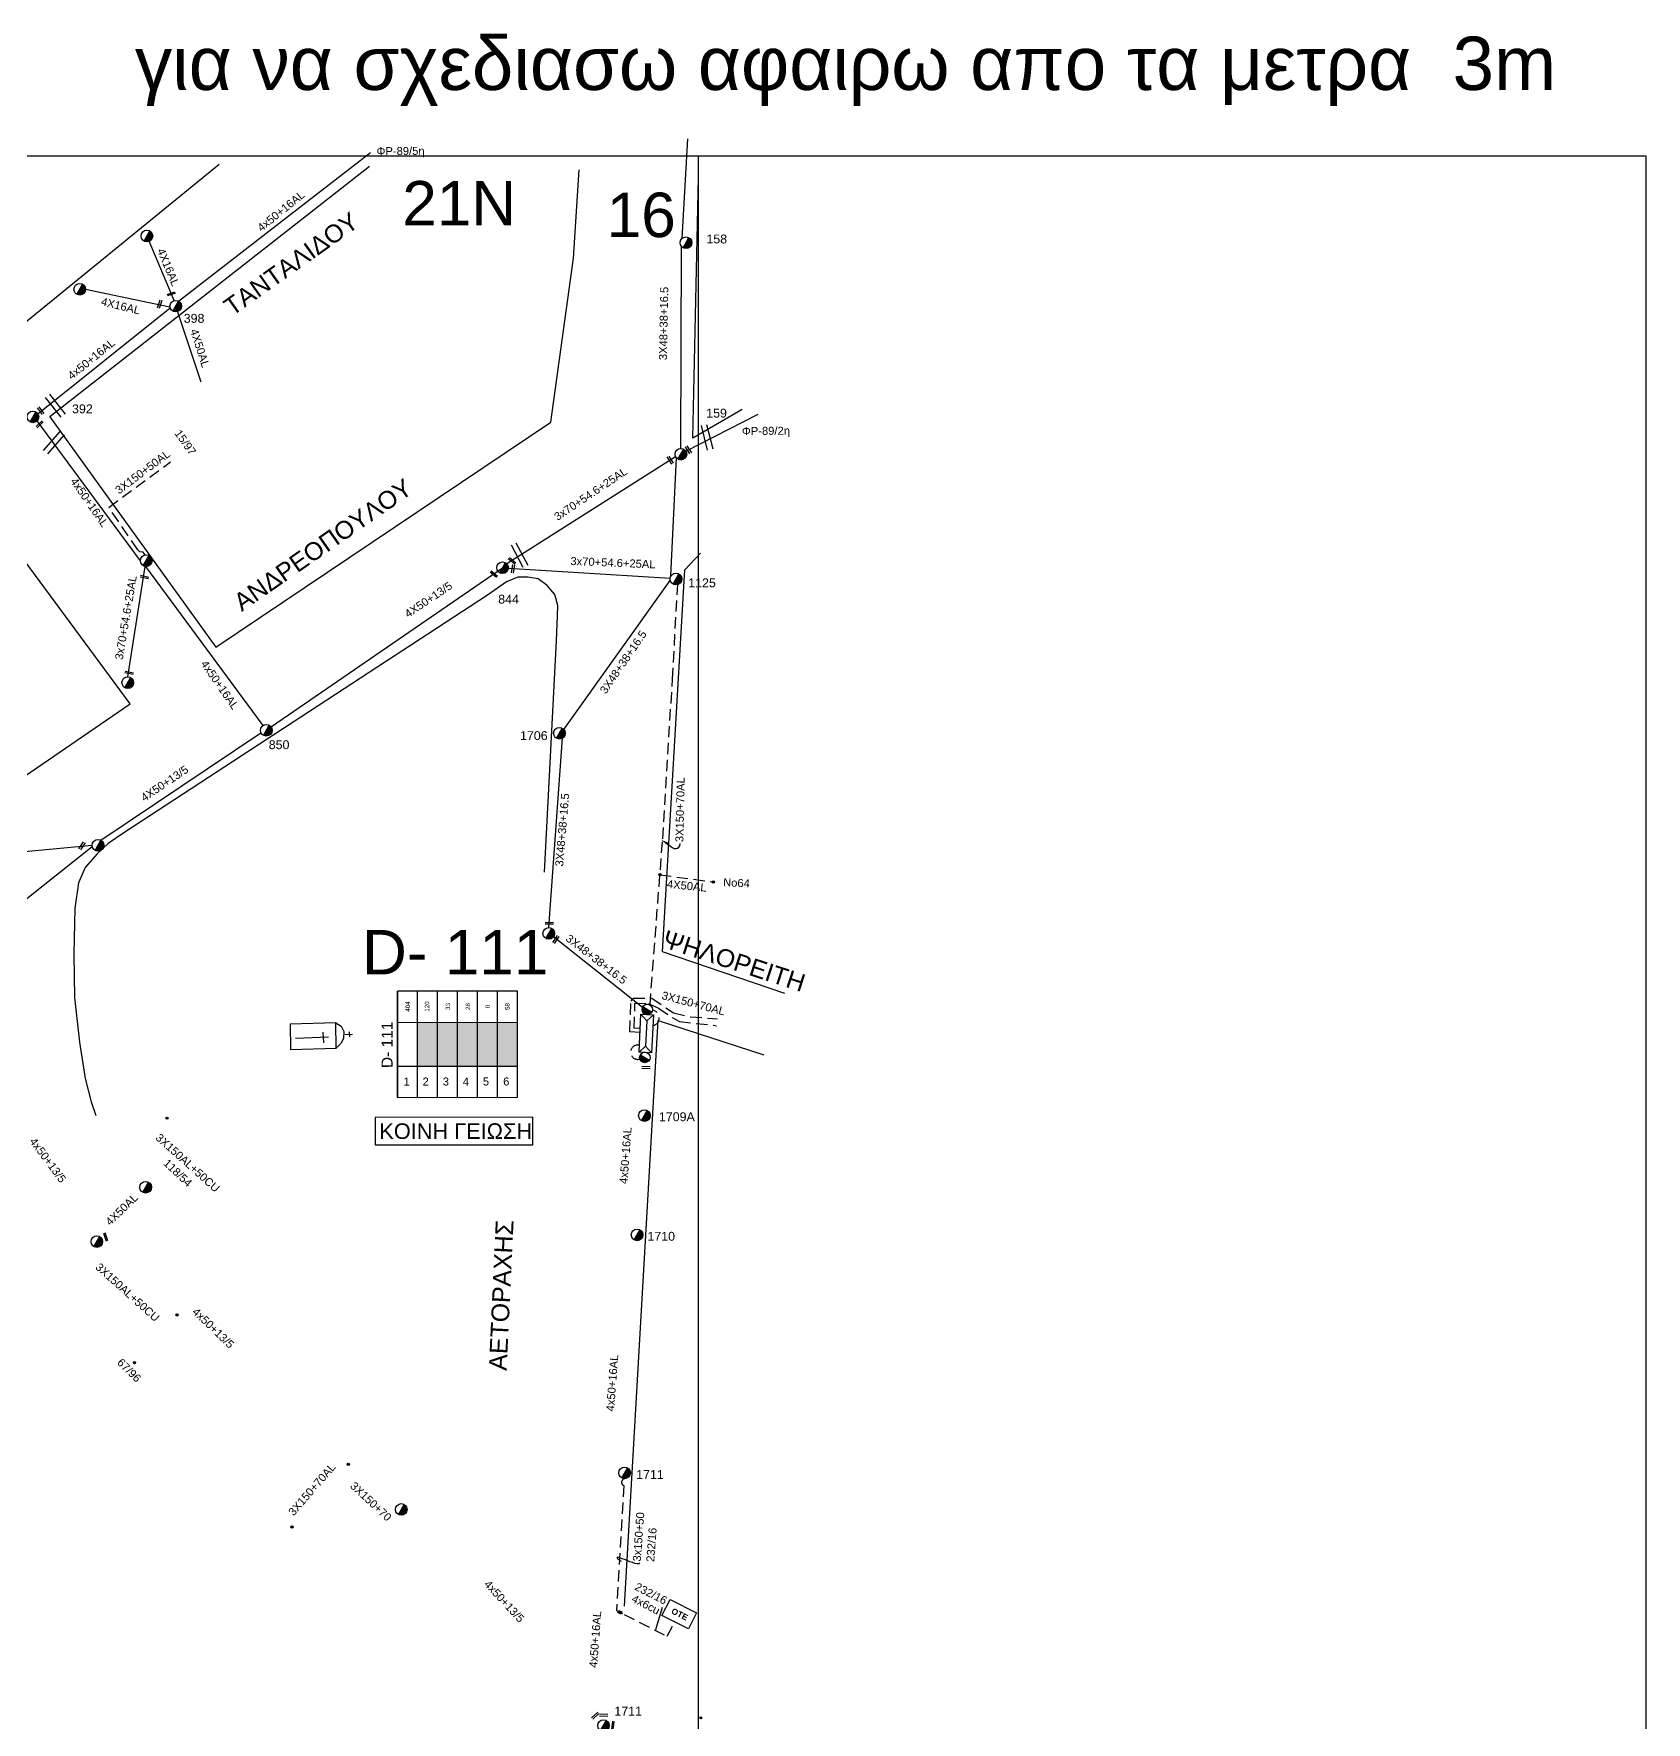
# Model space of a CAD drawing. Header units: millimetres. Extents: x 738 to 2138, y 37 to 533.
# Drawn here: x 1622.9 to 1804.3, y 343.5 to 533.4 of the extents above; entities that cross this region are included whole.
import ezdxf
from ezdxf.enums import TextEntityAlignment as Align

# ---------------------------------------------------------------- set-up
doc = ezdxf.new("R2010")
doc.units = ezdxf.units.MM
doc.linetypes.add('DASHED', pattern=[19.05, 12.7, -6.35])
for name, color, linetype in [('Link Box 2 Διευθύνσεων', 7, 'Continuous'), ('Pillar OTE', 7, 'Continuous'), ('text διευθύνσεων', 7, 'Continuous'), ('Άγνωστα', 7, 'Continuous'), ('Ασφαλειοκιβώτια Χ.Τ 6 αναχωρήσεων', 7, 'Continuous'), ('Γυμνά εναέρια ΧΤ (3Φ)   4x16AL', 7, 'Continuous'), ('Γυμνά εναέρια ΧΤ (3Φ)   4x50AL', 7, 'Continuous'), ('Γυμνά εναέρια ΧΤ και ΦΟΠ (3Φ)   4x50+16AL', 7, 'Continuous'), ('Επιγραφές - Σχήματα', 7, 'Continuous'), ('Καλώδια ΧΤ   3x150+50AL', 7, 'DASHED'), ('Καλώδια ΧΤ   3x150+70 AL', 7, 'DASHED'), ('Καλώδια ΧΤ   3x150AL+50CU', 7, 'DASHED'), ('Καλώδια ΧΤ   3x48+38+16.5', 7, 'DASHED'), ('Μηχανική τομή', 7, 'Continuous'), ('Στύλος ΦΜ', 7, 'Continuous'), ('Στύλος ΦΜ @ 1', 7, 'Continuous'), ('Συνδέσεις', 7, 'Continuous'), ('Συνεστραμμένα ΧΤ   3x70+54.6+25 AL', 7, 'SYN_LINE'), ('Τομή', 7, 'Continuous'), ('Υποσταθμός εναέριος 2 στύλων', 7, 'Continuous'), ('Υποσταθμός πόλεως', 7, 'Continuous'), ('Υπόβαθρο ΔΕΗ', 7, 'Continuous'), ('Υπόγεια καλώδια Παροχών ΧΤ   4x50AL', 7, 'DASHED'), ('Υπόγεια καλώδια Παροχών ΧΤ   4x6', 7, 'DASHED')]:
    doc.layers.add(name, color=color, linetype=linetype)
doc.styles.add('arial', font='arial.ttf')
doc.styles.get("Standard").update_dxf_attribs({"font": 'arial.ttf'})
doc.linetypes.add('SYN_LINE', pattern='A,0.5,-0.0001,["/\\/\\/\\/",Standard,S=0.1,R=0,X=0,Y=-0.05],-0.25', length=0.7501)
doc.dimstyles.new('ISO-25', dxfattribs={"dimtxt": 2.5, "dimasz": 2.5, "dimexe": 1.25, "dimexo": 0.625, "dimtad": 1, "dimtxsty": 'Standard', "dimcen": 2.5, "dimadec": 0, "dimazin": 0, "dimtfac": 1, "dimtmove": 0, "dimatfit": 3, "dimfxl": 1, "dimarcsym": 0})

# ---------------------------------------------------------------- blocks, each defined once
blk = doc.blocks.new('ΥΠΑΡΧΩΝ ΤΣΙΜΕΝΤΕΝΙΟΣ ΣΤΥΛΟΣ')
at = {"layer": 'Στύλος ΦΜ'}
blk.add_hatch(color=7, dxfattribs=at).paths.add_polyline_path([(-1.29, -2.28, 0.574793), (2.62, 0, 0.268822), (1.3, 2.27)])
blk.add_line((-1.29, -2.28), (1.3, 2.27), dxfattribs=at)
blk.add_circle((0, 0), 2.62, dxfattribs=at)
at = {"layer": 'Στύλος ΦΜ', "flags": 4}
for tag, p in [('ΑΡΙΘΜΟΣ', (-4.68, 8.05)), ('ΤΥΠΟΣ', (-4.91, 3.03))]:
    blk.add_attdef(tag, p, '', height=4, dxfattribs=at)
blk = doc.blocks.new('_ΣΥΝΔΕΣΗ')
at = {"layer": 'Συνδέσεις', "linetype": 'SYN_LINE', "ltscale": 40}
blk.add_hatch(color=256, dxfattribs=at).paths.add_polyline_path([(-116.75, 2339.64, 1), (-117.75, 2339.64, 1)])
at = {"layer": 'Συνδέσεις'}
blk.add_circle((-117.25, 2339.64), 0.5, dxfattribs=at)
blk = doc.blocks.new('ΜΗΧΑΝΙΚΗ ΤΟΜΗ')
at = {"layer": 'Μηχανική τομή', "ltscale": 40}
for p, q in [((-1.89, 0.78), (1.89, 0.78)), ((1.89, 0), (-1.89, 0))]:
    blk.add_line(p, q, dxfattribs=at)
blk = doc.blocks.new('ΑΣΦΑΛΕΙΟΚΙΒΩΤΙΟ ΥΠΟΣΤΑΘΜΟΥ 6 ΑΝΑΧΩΡΗΣΕΩΝ')
at = {"layer": 'Ασφαλειοκιβώτια Χ.Τ 6 αναχωρήσεων', "ltscale": 40}
for p, q in [((-23.91, 27), (23.91, 27)), ((-9.83, 27), (-9.83, -27)), ((9.83, 27), (9.83, -27)), ((-23.91, 18), (23.91, 18)), ((-23.91, 9), (23.91, 9)), ((-23.91, 0), (23.91, 0)), ((-23.91, -9), (23.91, -9)), ((-23.91, -18), (23.91, -18))]:
    blk.add_line(p, q, dxfattribs=at)
at = {"layer": 'Ασφαλειοκιβώτια Χ.Τ 6 αναχωρήσεων'}
blk.add_lwpolyline([(-23.91, -27), (23.91, -27), (23.91, 27), (-23.91, 27)], close=True, dxfattribs=at)
for s, p in [('1', (-18.59, 24.27)), ('2', (-18.59, 15.7)), ('3', (-18.59, 6.63)), ('4', (-18.59, -2.39)), ('5', (-18.59, -11.4)), ('6', (-18.59, -20.54))]:
    blk.add_text(s, height=3.6, rotation=270, dxfattribs=at).set_placement(p)
at = {"layer": 'Ασφαλειοκιβώτια Χ.Τ 6 αναχωρήσεων', "ltscale": 40}
for tag, height, p in [('ΟΝΟΜΑ', 5, (-0.27, 31.68)), ('ΚΕΙΜΕΝΟ 1', 2, (16.95, 22.41)), ('ΚΕΙΜΕΝΟ 2', 2, (16.95, 13.71)), ('ΚΕΙΜΕΝΟ 3', 2, (16.95, 4.31)), ('ΚΕΙΜΕΝΟ 4', 2, (16.95, -4.67)), ('ΚΕΙΜΕΝΟ 5', 2, (16.95, -13.51)), ('ΚΕΙΜΕΝΟ 6', 2, (16.95, -22.43)), ('ΣΧ', 2, (-0.21, -29.21))]:
    blk.add_attdef(tag, text='', height=height, dxfattribs=at).set_placement(p, align=Align.MIDDLE_CENTER)
blk = doc.blocks.new('ΤΟΜΗ')
at = {"layer": 'Τομή', "ltscale": 40}
for p, q in [((-5.68, 0), (5.68, 0)), ((5.68, -2.33), (-5.68, -2.33))]:
    blk.add_line(p, q, dxfattribs=at)
blk = doc.blocks.new('ΥΠΟΣΤΑΘΜΟΣ ΕΝΑΕΡΙΟΣ ΕΠΙ 2 ΣΤΥΛΩΝ')
at = {"layer": 'Υποσταθμός εναέριος 2 στύλων', "linetype": 'Continuous'}
for points in [[(-11.97, -2.11, 0.574793), (-8.45, -0.07, 0.268822), (-9.64, 1.98)], [(9.68, -2.15, 0.574793), (13.19, -0.1, 0.268822), (12.01, 1.95)]]:
    blk.add_hatch(color=256, dxfattribs=at).paths.add_polyline_path(points)
for p, q in [((-11.97, -2.11), (-9.64, 1.98)), ((9.68, -2.15), (12.01, 1.95))]:
    blk.add_line(p, q, dxfattribs=at)
for centre in [(-10.81, -0.07), (10.84, -0.1)]:
    blk.add_circle(centre, 2.36, dxfattribs=at)
at = {"layer": 'Υποσταθμός πόλεως', "linetype": 'Continuous', "ltscale": 40}
blk.add_lwpolyline([(-8.57, 2.82), (8.57, 2.82), (8.57, -2.82), (-8.57, -2.82)], close=True, dxfattribs=at)
for points in [[(-5.75, 0), (-8.57, 2.82)], [(-8.57, -2.82), (-5.75, 0)], [(-5.75, 0), (5.75, 0)], [(5.75, 0), (8.57, 2.82)], [(8.57, -2.82), (5.75, 0)]]:
    blk.add_lwpolyline(points, dxfattribs=at)
at = {"layer": 'Υποσταθμός εναέριος 2 στύλων', "ltscale": 40, "flags": 1}
for tag, p in [('ΜΕΤΑΣΧΗΜΑΤΙΣΜΟΣ', (14.09, 2.51)), ('ΙΣΧΥΣ', (14.07, -0.28)), ('ΑΡΙΘΜΟΣ', (14.19, -3))]:
    blk.add_attdef(tag, p, '', height=1.8, dxfattribs=at)
blk = doc.blocks.new('LINK BOX 2 ΑΝΑΧΩΡΗΣΕΩΝ')
at = {"layer": 'Link Box 2 Διευθύνσεων', "ltscale": 40}
blk.add_hatch(color=256, dxfattribs=at).paths.add_polyline_path([(-2, 1.3), (-2, -1.5), (1.9, -1.5), (1.9, 1.3)])
for p, q in [((-2, -0.1), (-4.3, -0.1)), ((4.1, -0.1), (1.9, -0.1))]:
    blk.add_line(p, q, dxfattribs=at)
blk.add_lwpolyline([(-2, -1.5), (-2, 1.3), (1.9, 1.3), (1.9, -1.5)], close=True, dxfattribs=at)
blk = doc.blocks.new('PILLAR ΟΤΕ')
at = {"layer": 'Pillar OTE', "ltscale": 40}
blk.add_lwpolyline([(-3.31, 2.02), (3.39, 2.02), (3.39, -1.99), (-3.31, -1.99)], close=True, dxfattribs=at)
at = {"layer": 'Pillar OTE', "insert": (-1.81, 0.71), "char_height": 1.3575, "width": 109.961, "attachment_point": 1}
blk.add_mtext('{\\fArial|b1|i0|c161|p34;OTE}', dxfattribs=at)

msp = doc.modelspace()

# ---------------------------------------------------------------- hatches: boundary and pattern name
at = {"layer": 'Ασφαλειοκιβώτια Χ.Τ 6 αναχωρήσεων'}
h = msp.add_hatch(color=5, dxfattribs=at)
h.dxf.hatch_style = 1
h.paths.add_polyline_path([(1668.33, 422.21), (1666.08, 422.21), (1666.08, 417.29), (1668.33, 417.29)])
h = msp.add_hatch(color=27, dxfattribs=at)
h.dxf.hatch_style = 1
h.paths.add_polyline_path([(1670.58, 422.21), (1668.33, 422.21), (1668.33, 417.29), (1670.58, 417.29)])
h = msp.add_hatch(color=62, dxfattribs=at)
h.dxf.hatch_style = 1
h.paths.add_polyline_path([(1672.83, 422.21), (1670.58, 422.21), (1670.58, 417.29), (1672.83, 417.29)])
h = msp.add_hatch(color=1, dxfattribs=at)
h.dxf.hatch_style = 1
h.paths.add_polyline_path([(1675.08, 422.21), (1672.83, 422.21), (1672.83, 417.29), (1675.08, 417.29)])
h = msp.add_hatch(color=2, dxfattribs=at)
h.dxf.hatch_style = 1
h.paths.add_polyline_path([(1677.33, 422.21), (1675.08, 422.21), (1675.08, 417.29), (1677.33, 417.3)])

# ---------------------------------------------------------------- linework, layer by layer
at = {"layer": 'Άγνωστα', "color": 27, "linetype": 'SYN_LINE', "ltscale": 10}
msp.add_lwpolyline([(1696.25, 486.47), (1704.38, 490.61)], dxfattribs=at)
at = {"layer": 'Άγνωστα', "color": 62, "ltscale": 0.1, "const_width": 0.0000003}
msp.add_lwpolyline([(1687.21, 343.07), (1687.3, 343.07), (1697.95, 343.96)], dxfattribs=at)
at = {"layer": 'Γυμνά εναέρια ΧΤ (3Φ)   4x16AL', "color": 6, "ltscale": 0.1}
for points in [[(1638.73, 503.41), (1635.92, 510.07)], [(1628.76, 504.67), (1638.24, 502.71)]]:
    msp.add_lwpolyline(points, dxfattribs=at)
at = {"layer": 'Γυμνά εναέρια ΧΤ (3Φ)   4x16AL', "color": 62, "ltscale": 0.1}
msp.add_lwpolyline([(1610.69, 440.36), (1629.49, 442.12)], dxfattribs=at)
at = {"layer": 'Γυμνά εναέρια ΧΤ (3Φ)   4x50AL', "color": 6, "linetype": 'SYN_LINE', "ltscale": 10}
msp.add_lwpolyline([(1639.1, 502.15), (1641.7, 494.27)], dxfattribs=at)
at = {"layer": 'Γυμνά εναέρια ΧΤ (3Φ)   4x50AL', "color": 62, "ltscale": 0.1}
for points in [[(1649.08, 455.06), (1675.65, 473.35)], [(1630.47, 442.69), (1648.48, 454.79)], [(1609.25, 425.89), (1629.51, 441.99)]]:
    msp.add_lwpolyline(points, dxfattribs=at)
at = {"layer": 'Γυμνά εναέρια ΧΤ (3Φ)   4x50AL', "color": 27, "ltscale": 0.1}
msp.add_lwpolyline([(1609.08, 424.76, 0, 0, 0), (1609.08, 424.76, 0.0000003, 0.0000003, 0), (1630.02, 398.2, 0, 0, 0)], format="xyseb", dxfattribs=at)
at = {"layer": 'Γυμνά εναέρια ΧΤ (3Φ)   4x50AL', "color": 27, "const_width": 0.0000003}
msp.add_lwpolyline([(1630.58, 397.89), (1632.74, 399.1), (1633.9, 400.48), (1634.76, 401.56), (1635.41, 403.55), (1635.41, 403.55)], dxfattribs=at)
at = {"layer": 'Γυμνά εναέρια ΧΤ (3Φ)   4x50AL', "color": 27, "ltscale": 0.1, "const_width": 0.0000003}
msp.add_lwpolyline([(1686.55, 343.57), (1686.55, 343.57), (1664.38, 368.29), (1664.38, 368.29), (1664.38, 368.29), (1664.38, 368.29), (1664.38, 368.29), (1664.38, 368.29), (1630.68, 397.53), (1630.68, 397.53), (1630.68, 397.53)], dxfattribs=at)
at = {"layer": 'Γυμνά εναέρια ΧΤ και ΦΟΠ (3Φ)   4x50+16AL', "color": 6}
for points in [[(1639.22, 503.34), (1650.52, 512.11), (1660.79, 520.07)], [(1623.38, 490.66), (1638.26, 502.6)]]:
    msp.add_lwpolyline(points, dxfattribs=at)
at = {"layer": 'Γυμνά εναέρια ΧΤ και ΦΟΠ (3Φ)   4x50+16AL', "color": 62}
for points in [[(1634.92, 474.14), (1623.31, 489.88)], [(1648.73, 455.61), (1635.52, 473.49)]]:
    msp.add_lwpolyline(points, dxfattribs=at)
at = {"layer": 'Γυμνά εναέρια ΧΤ και ΦΟΠ (3Φ)   4x50+16AL', "color": 27}
msp.add_lwpolyline([(1691.74, 417.67, 0.0000003, 0.0000003, 0), (1690.96, 411.87, 0.0000003, 0.0000003, 0), (1690.13, 398.34, 0.0000003, 0.0000003, 0), (1688.72, 371.49, 0.0000003, 0.0000003, 0), (1687.04, 343.75, 0.0000003, 0.0000003, 0), (1687.04, 343.75, 0, 0, 0)], format="xyseb", dxfattribs=at)
at = {"layer": 'Επιγραφές - Σχήματα'}
msp.add_lwpolyline([(747.16, 52.8), (1697.68, 43.15), (1697.68, 519.66), (747.16, 519.66)], close=True, dxfattribs=at)
at = {"layer": 'Επιγραφές - Σχήματα', "ltscale": 10}
msp.add_lwpolyline([(1697.59, 43.15), (1804.27, 43.98), (1804.27, 519.66), (1697.68, 519.66)], dxfattribs=at)
at = {"layer": 'Επιγραφές - Σχήματα'}
msp.add_lwpolyline([(1694.32, 442.23), (1694.52, 442.01), (1694.74, 441.86), (1694.95, 441.77), (1695.15, 441.75), (1695.32, 441.79), (1695.47, 441.9), (1695.57, 442.08), (1695.62, 442.33)], dxfattribs=at)
at = {"layer": 'Επιγραφές - Σχήματα', "color": 190, "ltscale": 0.1}
msp.add_lwpolyline([(1661.32, 408.43), (1679.07, 408.44), (1679.07, 411.53), (1661.31, 411.52)], close=True, dxfattribs=at)
at = {"layer": 'Επιγραφές - Σχήματα'}
msp.add_solid([(1694.24, 442.09), (1693.47, 442.75), (1694.41, 442.37)], dxfattribs=at)
at = {"layer": 'Καλώδια ΧΤ   3x150+50AL', "color": 62, "ltscale": 0.1}
msp.add_lwpolyline([(1635.47, 474.79), (1635.24, 475.1), (1634.86, 475.14), (1634.63, 475.37), (1631.36, 480.14), (1638.32, 485.25)], dxfattribs=at)
at = {"layer": 'Καλώδια ΧΤ   3x150+70 AL', "color": 62, "ltscale": 0.1}
msp.add_lwpolyline([(1692.23, 424.17), (1693.66, 442.86), (1694.76, 460.8), (1695.35, 471.46)], dxfattribs=at)
at = {"layer": 'Καλώδια ΧΤ   3x150+70 AL', "color": 1, "ltscale": 0.1}
msp.add_lwpolyline([(1691.11, 421.06), (1689.97, 421.15), (1690.1, 424.6), (1690.22, 424.79), (1690.36, 424.91), (1692.42, 424.91), (1694.87, 423.26), (1696.79, 422.83), (1699.83, 422.6)], dxfattribs=at)
at = {"layer": 'Καλώδια ΧΤ   3x150+70 AL', "color": 2, "ltscale": 0.1}
msp.add_lwpolyline([(1691.14, 421.5), (1690.44, 421.56), (1690.54, 424.35), (1692.05, 424.31), (1693.19, 423.81), (1694.74, 422.76), (1695.53, 422.31), (1699.7, 421.83)], dxfattribs=at)
at = {"layer": 'Καλώδια ΧΤ   3x150+70 AL', "color": 27, "ltscale": 0.1, "const_width": 0.0000003}
msp.add_lwpolyline([(1663.84, 367.91), (1658.3, 372.48), (1651.98, 365.44)], dxfattribs=at)
at = {"layer": 'Καλώδια ΧΤ   3x150AL+50CU', "color": 27, "ltscale": 0.1, "const_width": 0.0000003}
for points in [[(1635.26, 404.09), (1635.26, 404.16), (1632.59, 406.52), (1637.91, 411.43)], [(1630.39, 397), (1639.03, 389.3)], [(1639.03, 389.3), (1639.03, 389.3), (1634.26, 383.92)]]:
    msp.add_lwpolyline(points, dxfattribs=at)
at = {"layer": 'Καλώδια ΧΤ   3x150AL+50CU', "color": 27, "linetype": 'DASHED', "ltscale": 0.1}
msp.add_lwpolyline([(1689.45, 370.88, 0.789003), (1689.27, 370.09), (1688.47, 356.03), (1688.5, 356.02)], format="xyb", dxfattribs=at)
at = {"layer": 'Καλώδια ΧΤ   3x150AL+50CU', "color": 5, "linetype": 'DASHED', "ltscale": 0.1}
msp.add_arc((1692.37, 422.7), 0.891, 282.1718, 81.0542, dxfattribs=at)
at = {"layer": 'Καλώδια ΧΤ   3x150AL+50CU', "color": 27, "linetype": 'DASHED', "ltscale": 0.1}
msp.add_arc((1690.86, 418.85), 0.809, 76.8403, 287.0613, dxfattribs=at)
at = {"layer": 'Καλώδια ΧΤ   3x48+38+16.5', "color": 5, "linetype": 'Continuous', "ltscale": 0.1}
for points in [[(1695.84, 510.4), (1696.47, 521.58)], [(1695.7, 486.78), (1695.77, 509.5)], [(1694.59, 472.43), (1695.2, 485.71)], [(1682.54, 455.14), (1694.51, 471.92)], [(1680.85, 432.87), (1682.38, 454.17)], [(1691.38, 423.87), (1681.37, 431.81)]]:
    msp.add_lwpolyline(points, dxfattribs=at)
at = {"layer": 'Συνεστραμμένα ΧΤ   3x70+54.6+25 AL', "color": 5, "ltscale": 10}
msp.add_lwpolyline([(1695.11, 485.84), (1676.13, 473.8)], dxfattribs=at)
at = {"layer": 'Συνεστραμμένα ΧΤ   3x70+54.6+25 AL', "color": 62, "ltscale": 10}
for points in [[(1633.5, 461.07), (1635.47, 473.49)], [(1694.5, 472.15), (1676.3, 473.25)]]:
    msp.add_lwpolyline(points, dxfattribs=at)
at = {"layer": 'Υπόβαθρο ΔΕΗ', "ltscale": 0.1}
for points in [[(1603.61, 519.15), (1618.74, 498.34), (1643.79, 518.74)], [(1660.68, 518.49), (1624.74, 490.31), (1643.39, 464.42), (1681.08, 489.73), (1683.62, 508.16), (1684.26, 518.11)], [(1702.58, 491.16), (1697.04, 487.93), (1697.69, 517.23)], [(1575.97, 455.55), (1584.82, 441.94), (1605.45, 438.66), (1633.75, 458.03), (1615.18, 483.2), (1575.97, 455.55)], [(1707.39, 425.45), (1693.62, 430.13), (1696.13, 473.1), (1697.9, 474.99)], [(1680.38, 439.1), (1680.38, 439.1), (1681.72, 465.14), (1681.84, 467.92), (1681.88, 469.09), (1681.54, 470.34), (1680.66, 471.36), (1679.64, 472.08), (1678.49, 472.28), (1677.37, 472.27), (1676.1, 471.76), (1673.97, 470.27), (1633.07, 443.52), (1631.31, 442.32), (1630.07, 441.18), (1628.71, 439.64), (1627.94, 437.89), (1627.56, 435.05), (1627.43, 429.89), (1627.52, 425.02), (1628.07, 419.98), (1628.7, 415.9), (1629.39, 413.28), (1629.92, 411.72)], [(1651.81, 419.14), (1656.92, 419.31), (1656.9, 422.16), (1651.75, 422.02), (1651.81, 419.14)], [(1656.9, 422.16), (1657.48, 421.76), (1657.78, 421.16), (1657.75, 420.39), (1657.46, 419.84), (1656.92, 419.31)], [(1689.37, 356.55), (1693.13, 422.42), (1693.13, 422.42), (1705.03, 418.55)], [(1652.37, 420.42), (1656.09, 420.58)], [(1655.43, 421.11), (1655.51, 419.91)], [(1657.94, 420.84), (1658.76, 420.88)], [(1658.38, 421.15), (1658.42, 420.57)]]:
    msp.add_lwpolyline(points, dxfattribs=at)
at = {"layer": 'Υπόβαθρο ΔΕΗ', "ltscale": 0.1, "const_width": 0.0000003}
for points in [[(1680.38, 439.1), (1676.78, 374.78, -0.743642), (1670.1, 373.14), (1631.54, 408.92), (1630.4, 410.95), (1629.92, 411.72)], [(1657.06, 229.43), (1589.27, 400.16, -0.589073), (1595.38, 407.72), (1616.8, 404.68), (1621.42, 403.35), (1625.27, 401.11), (1628.94, 397.5), (1657.04, 372.79), (1668.6, 362.07), (1671.03, 358.88), (1673.01, 354.24), (1674.22, 347.17), (1669.06, 229.32)]]:
    msp.add_lwpolyline(points, format="xyb", dxfattribs=at)
for points in [[(1689.9, 358.31), (1693.63, 356.42)], [(1698.07, 352.14), (1689.37, 356.55)]]:
    msp.add_lwpolyline(points, dxfattribs=at)
at = {"layer": 'Υπόβαθρο ΔΕΗ', "ltscale": 0.1}
msp.add_open_spline([(1691.08, 361.38), (1690.88, 361.09), (1688.55, 362.19), (1688.45, 361.95), (1688.8, 361.71), (1688.98, 361.61)], degree=3, dxfattribs=at)
at = {"layer": 'Υπόγεια καλώδια Παροχών ΧΤ   4x50AL', "color": 173, "ltscale": 0.1}
msp.add_lwpolyline([(1693.35, 438.81), (1699.36, 437.99)], dxfattribs=at)
at = {"layer": 'Υπόγεια καλώδια Παροχών ΧΤ   4x6', "color": 27, "linetype": 'DASHED', "ltscale": 0.1}
msp.add_lwpolyline([(1689.31, 355.61), (1694.17, 353.14), (1695.04, 354.86)], dxfattribs=at)

# ---------------------------------------------------------------- block references
at = {"color": 62, "xscale": 0.25, "yscale": 0.25, "zscale": 0.25}
for p in [(1667.22, -173.48), (1668.34, -195.61), (1663.57, -200.99), (1687.61, -212.43), (1681.29, -219.46), (1727.26, -240.94)]:
    msp.add_blockref('_ΣΥΝΔΕΣΗ', p, dxfattribs=at)
at = {"layer": 'Link Box 2 Διευθύνσεων', "xscale": 0.09153314812605153, "yscale": 0.09153314812605153, "zscale": 0.09153314812605153, "rotation": 333.3364322223493}
msp.add_blockref('LINK BOX 2 ΑΝΑΧΩΡΗΣΕΩΝ', (1688.85, 355.85), dxfattribs=at)
at = {"layer": 'Pillar OTE', "xscale": 0.4999999999999999, "yscale": 0.4999999999999999, "zscale": 0.4999999999999999, "rotation": 333.1075968386278}
msp.add_blockref('PILLAR ΟΤΕ', (1695.5, 355.64), dxfattribs=at)
at = {"layer": 'Ασφαλειοκιβώτια Χ.Τ 6 αναχωρήσεων', "xscale": 0.2500000000000346, "yscale": 0.2500000000000346, "zscale": 0.2500000000000346, "rotation": 90.0178922785965}
msp.add_blockref('ΑΣΦΑΛΕΙΟΚΙΒΩΤΙΟ ΥΠΟΣΤΑΘΜΟΥ 6 ΑΝΑΧΩΡΗΣΕΩΝ', (1670.58, 419.75), dxfattribs=at).add_auto_attribs({'ΟΝΟΜΑ': 'D- 111', 'ΚΕΙΜΕΝΟ 2': '120', 'ΚΕΙΜΕΝΟ 1': '404', 'ΚΕΙΜΕΝΟ 3': '33', 'ΚΕΙΜΕΝΟ 4': '28', 'ΚΕΙΜΕΝΟ 5': '0', 'ΚΕΙΜΕΝΟ 6': '58'})
at = {"layer": 'Μηχανική τομή'}
for p, xscale, yscale, zscale, rotation in [((1637, 503.02), 0.2500000000000209, 0.2500000000000209, 0.2500000000000209, 251.640984105199), ((1638.36, 504.25), 0.2499999999999818, 0.2499999999999818, 0.2499999999999818, 198.4050176093595), ((1623.61, 490.95), 0.2499999999999278, 0.2499999999999278, 0.2499999999999278, 306.4879905104488), ((1623.52, 489.56), 0.2499999999999883, 0.2499999999999883, 0.2499999999999883, 224.0442859686668), ((1696.47, 486.56), 0.2499999999999907, 0.2499999999999907, 0.2499999999999907, 301.9451495625123), ((1694.42, 485.41), 0.2499999999999907, 0.2499999999999907, 0.2499999999999907, 301.9451495625123), ((1674.61, 472.55), 0.24999999999993, 0.24999999999993, 0.24999999999993, 319.652061049947), ((1676.65, 474.06), 0.24999999999993, 0.24999999999993, 0.24999999999993, 319.652061049947), ((1676.74, 473.24), 0.2499999999999287, 0.2499999999999287, 0.2499999999999287, 260.7642283943696), ((1635.36, 472.2), 0.24999999999988, 0.24999999999988, 0.24999999999988, 347.5492578224507), ((1633.64, 461.43), 0.2499999999999098, 0.2499999999999098, 0.2499999999999098, 348.8237920826325), ((1628.27, 442.13), 0.2499999999999897, 0.2499999999999897, 0.2499999999999897, 236.7207410716184), ((1680.9, 433.26), 0.2500000000000393, 0.2500000000000393, 0.2500000000000393, 0.3769795943013162), ((1681.56, 431.59), 0.2499999999999897, 0.2499999999999897, 0.2499999999999897, 236.7207410716184), ((1691.77, 417.22), -0.2499999999999545, 0.2499999999999869, 0.2499999999999997, 178.6084732946516), ((1630.92, 398.03), -0.2500000000000503, 0.25, 0.2499999999999997, 287.8706297512152), ((1686.01, 344.29), -0.2500000000000274, 0.25, 0.2499999999999997, 221.3434462951546), ((1687.03, 344.36), -0.2500000000000421, 0.25, 0.2499999999999997, 178.0129936962748), ((1687.96, 343.11), -0.2499999999999774, 0.25, 0.2499999999999997, 262.6868925903068)]:
    msp.add_blockref('ΜΗΧΑΝΙΚΗ ΤΟΜΗ', p, dxfattribs=dict(at, xscale=xscale, yscale=yscale, zscale=zscale, rotation=rotation))
at = {"layer": 'Στύλος ΦΜ @ 1', "ltscale": 40, "xscale": 0.25, "yscale": 0.25, "zscale": 0.25}
for p in [(1635.65, 510.66), (1628.1, 504.67), (1635.57, 474.14), (1633.5, 460.42), (1630.15, 442.12), (1680.85, 432.21), (1635.51, 403.66), (1630.02, 397.54), (1664.26, 367.41)]:
    msp.add_blockref('ΥΠΑΡΧΩΝ ΤΣΙΜΕΝΤΕΝΙΟΣ ΣΤΥΛΟΣ', p, dxfattribs=at)
at = {"layer": 'Στύλος ΦΜ @ 1', "ltscale": 40}
ref = msp.add_blockref('ΥΠΑΡΧΩΝ ΤΣΙΜΕΝΤΕΝΙΟΣ ΣΤΥΛΟΣ', (1696.28, 509.91), dxfattribs=dict(at, xscale=0.25, yscale=0.25, zscale=0.25))
ref.add_attrib('ΤΥΠΟΣ', '158', (1698.57, 509.83), dxfattribs={"layer": 'Στύλος ΦΜ', "height": 1, "flags": 4})
ref = msp.add_blockref('ΥΠΑΡΧΩΝ ΤΣΙΜΕΝΤΕΝΙΟΣ ΣΤΥΛΟΣ', (1638.89, 502.77), dxfattribs=dict(at, xscale=0.25, yscale=0.25, zscale=0.25))
ref.add_attrib('ΤΥΠΟΣ', '398', (1639.79, 500.9), dxfattribs={"layer": 'Στύλος ΦΜ', "height": 1, "flags": 4})
ref = msp.add_blockref('ΥΠΑΡΧΩΝ ΤΣΙΜΕΝΤΕΝΙΟΣ ΣΤΥΛΟΣ', (1622.83, 490.32), dxfattribs=dict(at, xscale=0.25, yscale=0.25, zscale=0.25))
ref.add_attrib('ΤΥΠΟΣ', '392', (1627.23, 490.72), dxfattribs={"layer": 'Στύλος ΦΜ', "height": 1, "flags": 4})
ref = msp.add_blockref('ΥΠΑΡΧΩΝ ΤΣΙΜΕΝΤΕΝΙΟΣ ΣΤΥΛΟΣ', (1695.7, 486.12), dxfattribs=dict(at, xscale=0.25, yscale=0.25, zscale=0.25))
ref.add_attrib('ΤΥΠΟΣ', '159', (1698.55, 490.24), dxfattribs={"layer": 'Στύλος ΦΜ', "height": 1, "flags": 4})
ref = msp.add_blockref('ΥΠΑΡΧΩΝ ΤΣΙΜΕΝΤΕΝΙΟΣ ΣΤΥΛΟΣ', (1675.65, 473.35), dxfattribs=dict(at, xscale=0.25, yscale=0.25, zscale=0.25))
ref.add_attrib('ΤΥΠΟΣ', '844', (1675.16, 469.31), dxfattribs={"layer": 'Στύλος ΦΜ', "height": 1, "flags": 4})
ref = msp.add_blockref('ΥΠΑΡΧΩΝ ΤΣΙΜΕΝΤΕΝΙΟΣ ΣΤΥΛΟΣ', (1695.15, 472.08), dxfattribs=dict(at, xscale=0.25, yscale=0.25, zscale=0.25))
ref.add_attrib('ΤΥΠΟΣ', '1125', (1696.53, 471.15), dxfattribs={"layer": 'Στύλος ΦΜ', "height": 1, "flags": 4})
ref = msp.add_blockref('ΥΠΑΡΧΩΝ ΤΣΙΜΕΝΤΕΝΙΟΣ ΣΤΥΛΟΣ', (1649.08, 455.06), dxfattribs=dict(at, xscale=0.25, yscale=0.25, zscale=0.25))
ref.add_attrib('ΤΥΠΟΣ', '850', (1649.35, 452.94), dxfattribs={"layer": 'Στύλος ΦΜ', "height": 1, "flags": 4})
ref = msp.add_blockref('ΥΠΑΡΧΩΝ ΤΣΙΜΕΝΤΕΝΙΟΣ ΣΤΥΛΟΣ', (1682.04, 454.73), dxfattribs=dict(at, xscale=0.25, yscale=0.25, zscale=0.25))
ref.add_attrib('ΤΥΠΟΣ', '1706', (1677.61, 453.96), dxfattribs={"layer": 'Στύλος ΦΜ', "height": 1, "flags": 4})
ref = msp.add_blockref('ΥΠΑΡΧΩΝ ΤΣΙΜΕΝΤΕΝΙΟΣ ΣΤΥΛΟΣ', (1691.6, 411.72), dxfattribs=dict(at, xscale=0.25, yscale=0.25, zscale=0.25))
ref.add_attrib('ΤΥΠΟΣ', '1709A', (1693.23, 411.09), dxfattribs={"layer": 'Στύλος ΦΜ', "height": 1, "flags": 4})
ref = msp.add_blockref('ΥΠΑΡΧΩΝ ΤΣΙΜΕΝΤΕΝΙΟΣ ΣΤΥΛΟΣ', (1690.78, 398.3), dxfattribs=dict(at, xscale=0.25, yscale=0.25, zscale=0.25))
ref.add_attrib('ΤΥΠΟΣ', '1710', (1691.94, 397.64), dxfattribs={"layer": 'Στύλος ΦΜ', "height": 1, "flags": 4})
ref = msp.add_blockref('ΥΠΑΡΧΩΝ ΤΣΙΜΕΝΤΕΝΙΟΣ ΣΤΥΛΟΣ', (1689.37, 371.53), dxfattribs=dict(at, xscale=0.25, yscale=0.25, zscale=0.25))
ref.add_attrib('ΤΥΠΟΣ', '1711', (1690.67, 370.84), dxfattribs={"layer": 'Στύλος ΦΜ', "height": 1, "flags": 4})
ref = msp.add_blockref('ΥΠΑΡΧΩΝ ΤΣΙΜΕΝΤΕΝΙΟΣ ΣΤΥΛΟΣ', (1687, 343.1), dxfattribs=dict(at, xscale=0.25, yscale=0.25, zscale=0.25))
ref.add_attrib('ΤΥΠΟΣ', '1711', (1688.22, 344.23), dxfattribs={"layer": 'Στύλος ΦΜ', "height": 1, "flags": 4})
at = {"layer": 'Συνδέσεις', "xscale": 0.25, "yscale": 0.25, "zscale": 0.25}
for p in [(1722.66, -146.1), (1728.67, -146.91)]:
    msp.add_blockref('_ΣΥΝΔΕΣΗ', p, dxfattribs=at)
at = {"layer": 'Τομή'}
for p, xscale, yscale, zscale, rotation in [((1625.58, 491.75), 0.2500000000000185, 0.2500000000000185, 0.2500000000000185, 308.0033961275275), ((1625.4, 487.23), 0.2499999999999777, 0.2499999999999777, 0.2499999999999777, 229.1636543560699), ((1698.93, 488.1), 0.250000000000039, 0.250000000000039, 0.250000000000039, 284.2176222747996), ((1677.82, 474.9), 0.2499999999999983, 0.2499999999999983, 0.2499999999999983, 297.783623724322)]:
    msp.add_blockref('ΤΟΜΗ', p, dxfattribs=dict(at, xscale=xscale, yscale=yscale, zscale=zscale, rotation=rotation))
at = {"layer": 'Υποσταθμός εναέριος 2 στύλων', "xscale": 0.2500000000001091, "yscale": 0.2500000000001091, "zscale": 0.2500000000001091, "rotation": 267.2522292953158}
msp.add_blockref('ΥΠΟΣΤΑΘΜΟΣ ΕΝΑΕΡΙΟΣ ΕΠΙ 2 ΣΤΥΛΩΝ', (1691.81, 420.96), dxfattribs=at)

# ---------------------------------------------------------------- texts
at = {"layer": 'text διευθύνσεων', "color": 7, "linetype": 'Continuous', "lineweight": -3, "ltscale": 0.1}
msp.add_text('ΤΑΝΤΑΛΙΔΟΥ', height=2, rotation=35.3911, dxfattribs=at).set_placement((1651.87, 507.53), align=Align.MIDDLE_CENTER)
at = {"layer": 'Γυμνά εναέρια ΧΤ (3Φ)   4x16AL', "char_height": 0.9, "width": 84.1859, "attachment_point": 1, "style": 'arial'}
for insert, rotation in [((1637.6, 509.39), 292.8775), ((1630.64, 503.77), 346.2155)]:
    msp.add_mtext('4X16AL', dxfattribs=dict(at, insert=insert, rotation=rotation))
at = {"layer": 'Γυμνά εναέρια ΧΤ (3Φ)   4x50AL', "char_height": 0.9, "width": 84.1859, "attachment_point": 1, "style": 'arial'}
for s, insert, rotation in [('4X50AL', (1641.36, 500.32), 287.7181), ('4X50+13/5', (1664.52, 468.42), 34.0202), ('4X50+13/5', (1634.85, 447.75), 34.0202), ('4x50+13/5', (1623.12, 409.35), 306.5744), ('4X50AL', (1630.9, 399.92), 44.2239), ('4x50+13/5', (1641.31, 390.2), 315.9496), ('4x50+13/5', (1674.16, 359.55), 312.9827)]:
    msp.add_mtext(s, dxfattribs=dict(at, insert=insert, rotation=rotation))
at = {"layer": 'Γυμνά εναέρια ΧΤ και ΦΟΠ (3Φ)   4x50+16AL', "char_height": 0.9, "width": 84.1859, "attachment_point": 1, "style": 'arial'}
for s, insert, rotation in [('4x50+16AL', (1647.96, 511.8), 39.1126), ('4x50+16AL', (1626.63, 495.15), 39.1126), ('4x50+16AL', (1627.73, 483.59), 304.7567), ('4x50+16AL', (1642.4, 463.05), 304.7567), ('4x50+16AL', (1688.79, 404.07), 85.7216), ('4x50+16AL', (1687.29, 378.48), 85.7216), ('3x150+50', (1690.29, 361.59), 85.7216), ('232/16', (1691.8, 361.56), 85.7216), ('4x50+16AL', (1685.38, 349.65), 85.7216)]:
    msp.add_mtext(s, dxfattribs=dict(at, insert=insert, rotation=rotation))
at = {"layer": 'Γυμνά εναέρια ΧΤ και ΦΟΠ (3Φ)   4x50+16AL', "char_height": 0.9, "attachment_point": 1, "rotation": 333, "style": 'arial'}
for s, insert in [('232/16', (1690.83, 359.23)), ('4x6cu', (1690.48, 357.88))]:
    msp.add_mtext_dynamic_manual_height_columns(s, width=1.8, gutter_width=12.5, heights=[0.118], dxfattribs=dict(at, insert=insert))
at = {"layer": 'Επιγραφές - Σχήματα', "ltscale": 10, "insert": (1634.3, 533.09), "char_height": 6, "width": 315.0361, "attachment_point": 1}
msp.add_mtext('{\\C1;για να σχεδιασω αφαιρω απο τα μετρα  3m}', dxfattribs=at)
at = {"layer": 'Επιγραφές - Σχήματα', "ltscale": 40, "char_height": 0.9, "width": 47.0228, "attachment_point": 1, "rotation": 0.5159, "style": 'arial'}
for s, insert in [('ΦΡ-89/5η', (1661.47, 520.65)), ('ΦΡ-89/2η', (1702.56, 489.17))]:
    msp.add_mtext(s, dxfattribs=dict(at, insert=insert))
at = {"layer": 'Επιγραφές - Σχήματα', "char_height": 5, "width": 1.2368, "attachment_point": 1}
for s, insert in [('21N', (1664.37, 516.85)), ('16', (1687.36, 515.54))]:
    msp.add_mtext(s, dxfattribs=dict(at, insert=insert))
at = {"layer": 'Επιγραφές - Σχήματα', "attachment_point": 1, "style": 'arial'}
for s, insert, char_height, width, rotation in [('15/97', (1639.43, 488.99), 0.9, 84.1859, 305.4308), ('ΑΝΔΡΕΟΠΟΥΛΟΥ', (1645.18, 470.01), 2, 42.5503, 34.8427), ('No64', (1700.48, 438.43), 0.9, 84.1859, 357.1291), ('ΨΗΛΟΡΕΙΤΗ', (1694.09, 432.63), 2, 42.5503, 342.0322), ('118/54', (1638.05, 406.92), 0.9, 84.1859, 316.3106), ('ΑΕΤΟΡΑΧΗΣ', (1674.1, 383.09), 2, 42.5503, 87.3123), ('67/96', (1632.86, 384.5), 0.9, 84.1859, 315.1378)]:
    msp.add_mtext(s, dxfattribs=dict(at, insert=insert, char_height=char_height, width=width, rotation=rotation))
at = {"layer": 'Επιγραφές - Σχήματα', "linetype": 'Continuous', "insert": (1659.84, 432.6), "char_height": 5, "width": 20.1011, "attachment_point": 1}
msp.add_mtext('D- 111', dxfattribs=at)
at = {"layer": 'Επιγραφές - Σχήματα', "color": 190, "insert": (1661.79, 410.84), "char_height": 1.75, "width": 17.5655, "attachment_point": 1, "rotation": 0.0431}
msp.add_mtext('KOINH ΓΕΙΩΣΗ', dxfattribs=at)
at = {"layer": 'Καλώδια ΧΤ   3x150+50AL', "insert": (1631.97, 482.3), "char_height": 0.9, "width": 84.1859, "attachment_point": 1, "rotation": 36.8391, "style": 'arial'}
msp.add_mtext('3X150+50AL', dxfattribs=at)
at = {"layer": 'Καλώδια ΧΤ   3x150+70 AL', "char_height": 0.9, "width": 84.1859, "attachment_point": 1, "style": 'arial'}
for s, insert, rotation in [('3X150+70AL', (1695.08, 442.49), 88.7798), ('3X150+70AL', (1693.7, 425.72), 345.1704), ('3X150+70AL', (1651.47, 367.21), 49.0218), ('3X150+70', (1659.05, 370.61), 316.8729)]:
    msp.add_mtext(s, dxfattribs=dict(at, insert=insert, rotation=rotation))
at = {"layer": 'Καλώδια ΧΤ   3x150AL+50CU', "char_height": 0.9, "width": 84.1859, "attachment_point": 1, "rotation": 318.0906, "style": 'arial'}
for insert in [(1637.15, 409.78), (1630.38, 395.22)]:
    msp.add_mtext('3X150AL+50CU', dxfattribs=dict(at, insert=insert))
at = {"layer": 'Καλώδια ΧΤ   3x48+38+16.5', "char_height": 0.9, "width": 84.1859, "attachment_point": 1, "style": 'arial'}
for insert, rotation in [((1693.23, 496.71), 88.8754), ((1686.52, 459.59), 55.6504), ((1681.56, 439.79), 85.2274), ((1683.21, 432.18), 322.3992)]:
    msp.add_mtext('3X48+38+16.5', dxfattribs=dict(at, insert=insert, rotation=rotation))
at = {"layer": 'Συνεστραμμένα ΧΤ   3x70+54.6+25 AL', "char_height": 0.9, "width": 84.1859, "attachment_point": 1, "style": 'arial'}
for insert, rotation in [((1681.33, 479.35), 34.0202), ((1683.3, 474.56), 357.6682), ((1632.04, 463.09), 80.4174)]:
    msp.add_mtext('3x70+54.6+25AL', dxfattribs=dict(at, insert=insert, rotation=rotation))
at = {"layer": 'Υπόγεια καλώδια Παροχών ΧΤ   4x50AL', "insert": (1694.19, 438.24), "char_height": 0.9, "width": 84.1859, "attachment_point": 1, "rotation": 354.3214, "style": 'arial'}
msp.add_mtext('4X50AL', dxfattribs=at)

# ---------------------------------------------------------------- leaders
at = {"layer": 'Επιγραφές - Σχήματα', "ltscale": 40}
msp.add_leader([(1692.88, 353.91), (1693.63, 356.42)], dimstyle='ISO-25', override={"dimasz": 0.5, "dimtad": 0}, dxfattribs=at)

doc.saveas('drawing.dxf')
